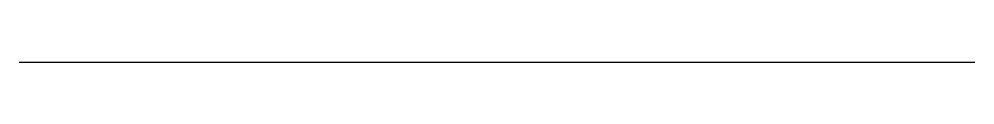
# Model space of a CAD drawing. Header units: metres. Extents: x 0 to 100, y 0 to 0.
import ezdxf

# ---------------------------------------------------------------- set-up
doc = ezdxf.new("R2010")
doc.units = ezdxf.units.M
doc.layers.add('CONSTRUCTION', color=8, linetype='Continuous')

msp = doc.modelspace()

# ---------------------------------------------------------------- linework, layer by layer
at = {"layer": 'CONSTRUCTION'}
msp.add_line((0, 0), (100, 0), dxfattribs=at)

doc.saveas('drawing.dxf')
